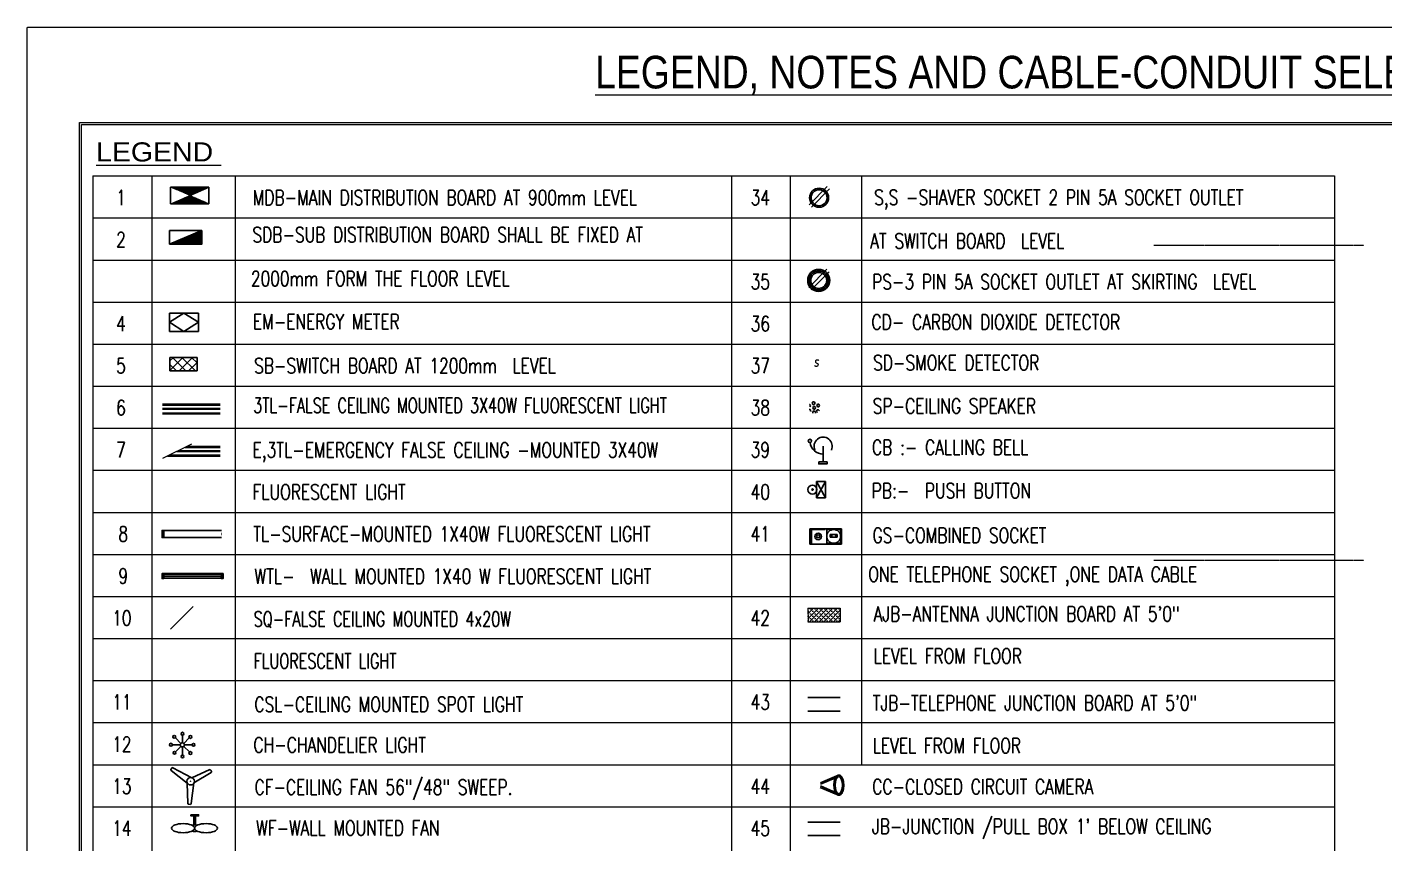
# Model space of a CAD drawing. Header units: inches. Extents: x -49881 to 95347, y -45374 to 27845.
# Drawn here: x -49881 to -34643, y 13836 to 23002 of the extents above; entities that cross this region are included whole.
import ezdxf

# ---------------------------------------------------------------- set-up
doc = ezdxf.new("R2010")
doc.units = ezdxf.units.IN
doc.header["$MEASUREMENT"] = 0
for name, pattern in [('ACAD_ISO04W100', [30.5, 24, -3, 0.5, -3]), ('CENTER', [2, 1.25, -0.25, 0.25, -0.25]), ('HIDDEN', [9.525, 6.35, -3.175])]:
    doc.linetypes.add(name, pattern=pattern)
for name, color, linetype, lineweight in [('E-3-Tube-Light', 106, 'Continuous', 9), ('E-BP-Bell-Push', 201, 'Continuous', 30), ('E-CB-Calling-Bell', 1, 'Continuous', 30), ('E-CF-Ceiling-Fan', 42, 'Continuous', 30), ('E-CH-Chandelier-Light', 6, 'Continuous', 30), ('E-Conduit-Power', 1, 'HIDDEN', 30), ('E-CSL-Ceiling-Sport-Light', 191, 'Continuous', 30), ('E-EM-Energy-Metrr', 1, 'Continuous', 30), ('E-EX-Exhaust-Fan', 132, 'Continuous', 30), ('E-GS-Combined-Socket', 6, 'Continuous', 30), ('E-JB-Junction-Box', 1, 'Continuous', 30), ('E-Legend', 7, 'Continuous', 30), ('E-LIGHT-2X2', 160, 'Continuous', 30), ('E-MDB', 1, 'Continuous', 30), ('E-PB-Socket-5A', 211, 'Continuous', 30), ('E-PS-Socket-5A', 5, 'Continuous', 30), ('E-SB-Switch-Board', 30, 'Continuous', 30), ('E-SD-Detector', 150, 'CENTER', 30), ('E-SD-Smoke-Detector', 180, 'Continuous', 30), ('E-Security-Camera', 6, 'Continuous', 30), ('E-Singal Tube-Light', 20, 'Continuous', 30), ('E-SP-Speaker', 20, 'Continuous', 30), ('E-SS-Saver-Socket-5a', 70, 'Continuous', 30), ('E-Sub-Distrubtion board', 80, 'Continuous', 30), ('E-WF-Wall-Bracket-Fan', 235, 'Continuous', 30), ('E-WTL-Wall-Tube-Light', 6, 'Continuous', 30), ('gride-Line', 253, 'CENTER', 5)]:
    doc.layers.add(name, color=color, linetype=linetype, lineweight=lineweight)
doc.layers.add('E-ES', color=3, linetype='Continuous')
doc.styles.add('ROMANS', font='txt.shx', dxfattribs={"width": 0.8})
doc.styles.add('SWIS-BLK', font='ARIALN.TTF')
doc.styles.add('TAVE1', font='ROMANS.shx', dxfattribs={"width": 0.75})
doc.styles.add('TIMES', font='ARIALN.TTF')

# ---------------------------------------------------------------- blocks, each defined once
blk = doc.blocks.new('*X132')
at = {"color": 0}
for p, q in [((10769, 16968.5), (10779.2, 16978.7)), ((10770.8, 16968.5), (10782.2, 16980)), ((10772.5, 16968.5), (10785.3, 16981.3)), ((10774.3, 16968.5), (10788.3, 16982.6)), ((10776.1, 16968.5), (10790.7, 16983.2)), ((10777.8, 16968.5), (10790.7, 16981.4)), ((10779.6, 16968.5), (10790.7, 16979.6)), ((10781.4, 16968.5), (10790.7, 16977.9)), ((10754.8, 16968.5), (10754.9, 16968.6)), ((10756.6, 16968.5), (10757.9, 16969.8)), ((10758.4, 16968.5), (10761, 16971.1)), ((10760.2, 16968.5), (10764, 16972.4)), ((10761.9, 16968.5), (10767, 16973.7)), ((10763.7, 16968.5), (10770.1, 16974.9)), ((10765.5, 16968.5), (10773.1, 16976.2)), ((10767.2, 16968.5), (10776.1, 16977.5)), ((10783.1, 16968.5), (10790.7, 16976.1)), ((10784.9, 16968.5), (10790.7, 16974.3)), ((10786.7, 16968.5), (10790.7, 16972.6)), ((10788.4, 16968.5), (10790.7, 16970.8)), ((10790.2, 16968.5), (10790.7, 16969))]:
    blk.add_line(p, q, dxfattribs=at)
blk = doc.blocks.new('SDB')
for p, q in [((0, -7.5), (17.93, 0)), ((0, -7.5), (0, 0)), ((0, 0), (17.93, 0)), ((17.93, 0), (17.93, -7.5)), ((0, -7.5), (17.93, -7.5))]:
    blk.add_line(p, q)
at = {"xscale": 0.5, "yscale": 0.5, "zscale": 0.5}
blk.add_blockref('*X132', (-5377.41, -8491.77), dxfattribs=at)
blk = doc.blocks.new('CF')
for p, q in [((-23.8, 14.2), (-22.8, 15.9)), ((-4.1, -2.1), (-23.5, 12.8)), ((1.4, 4.3), (-21.4, 16.2)), ((1.4, 4.3), (22.9, 14)), ((3.9, -1.9), (24.7, 10.4)), ((24.1, 13.5), (25, 11.7)), ((-4.1, -2.1), (-3.3, -26.6)), ((3.9, -1.9), (0.7, -26.8)), ((-0.4, -27.8), (-2.4, -27.7))]:
    blk.add_line(p, q)
for radius in [4.48, 0.0888]:
    blk.add_circle((0, 0), radius)
for centre, radius, start, end in [((-21.9, 15.4), 0.996, 57.1351, 147.1351), ((-23, 13.7), 0.996, 147.1351, 237.1351), ((23.2, 13), 0.996, 27.1351, 117.1351), ((24.1, 11.3), 1.03, 299.2548, 26.4357), ((-2.3, -26.7), 0.996, 177.1351, 267.1351), ((-0.3, -26.8), 0.996, 267.1351, 357.1351)]:
    blk.add_arc(centre, radius, start, end)
blk = doc.blocks.new('CH')
for p, q in [((-1.46, 0), (-6.92, 0)), ((-1.04, 1.04), (-4.83, 4.83)), ((0, 1.46), (0, 6.83)), ((1.04, 1.04), (4.83, 4.83)), ((1.46, 0), (6.83, 0)), ((-1.04, -1.04), (-4.83, -4.83)), ((0, -1.46), (0, -7.05)), ((1.04, -1.04), (4.92, -4.92))]:
    blk.add_line(p, q)
for centre, radius in [((-7.89, 0.11), 0.976), ((-5.6, 5.59), 0.976), ((0, 0), 1.46), ((0.08, 7.77), 0.976), ((5.55, 5.49), 0.976), ((7.74, 0.01), 0.976), ((-5.45, -5.46), 0.976), ((0.1, -8.02), 0.976), ((5.55, -5.66), 0.976)]:
    blk.add_circle(centre, radius)
blk = doc.blocks.new('TJB')
for p, q in [((-8.84, 3.46), (9.09, 3.46)), ((-8.84, -4.04), (9.09, -4.04))]:
    blk.add_line(p, q)
blk = doc.blocks.new('SW')
h = blk.add_hatch()
h.set_pattern_fill('ANSI37', color=256, scale=24, style=0)
h.set_pattern_definition([(45, (-59.5238, -1151.0284), (-2.12132, 2.12132), []), (135, (-59.5238, -1151.0284), (-2.12132, -2.12132), [])])
h.paths.add_polyline_path([(-24, -15.52), (-12, -15.52), (-12, -21.52), (-24, -21.52)])
for p, q in [((-24, -15.52), (-12, -15.52)), ((-24, -15.52), (-24, -21.52)), ((-12, -15.52), (-12, -21.52)), ((-24, -21.52), (-12, -21.52))]:
    blk.add_line(p, q)
blk = doc.blocks.new('A$C4DCB0E22')
at = {"layer": 'E-SB-Switch-Board', "xscale": 1.5, "yscale": 1.5, "zscale": 1.5, "rotation": 90.05046403147966}
blk.add_blockref('SW', (-23.29, 35.98), dxfattribs=at)
blk = doc.blocks.new('E-PB')
at = {"layer": 'E-PB-Socket-5A'}
for p, q in [((10.6, -13.2), (0.6, 4.8)), ((10.6, 4.8), (0.6, -13.2)), ((0.6, 4.8), (10.6, 4.8)), ((0.6, -13.2), (0.6, 4.8)), ((10.6, 4.8), (10.6, -13.2)), ((10.6, -13.2), (0.6, -13.2))]:
    blk.add_line(p, q, dxfattribs=at)
blk.add_circle((15.1, -4.3), 5, dxfattribs=at)
for start, end in [(89.8551, 269.8551), (269.8551, 89.8551)]:
    blk.add_arc((15, -4.4), 0.75, start, end, dxfattribs=at)
blk = doc.blocks.new('P')
h = blk.add_hatch()
h.set_pattern_fill('ANSI31', color=256, style=0)
h.set_pattern_definition([(45, (5262.17775, 6617.84506), (-0.0883883476, 0.0883883476), [])])
h.paths.add_polyline_path([(-3.05, -22.93), (9.68, -17.33), (-15.78, -17.33)])
h = blk.add_hatch()
h.set_pattern_fill('ANSI31', color=256, style=0)
h.set_pattern_definition([(315, (5262.17775, -6663.70471), (-0.0883883476, -0.0883883476), [])])
h.paths.add_polyline_path([(-3.05, -22.93), (9.68, -28.53), (-15.78, -28.53)])
for p, q in [((-15.78, -17.33), (9.68, -17.33)), ((-15.78, -28.53), (-15.78, -17.33)), ((-3.05, -22.93), (9.68, -17.33)), ((9.68, -17.33), (9.68, -28.53)), ((9.68, -28.53), (-15.78, -28.53))]:
    blk.add_line(p, q)
blk = doc.blocks.new('E-Metter')
at = {"layer": 'E-EM-Energy-Metrr'}
for p, q in [((643482.95, 19872.4), (643488.82, 19881.65)), ((643482.95, 19881.65), (643494.69, 19881.65)), ((643482.95, 19863.14), (643482.95, 19881.65)), ((643488.82, 19881.65), (643494.69, 19872.4)), ((643494.69, 19881.65), (643494.69, 19863.14)), ((643488.82, 19863.14), (643482.95, 19872.4)), ((643494.69, 19872.4), (643488.82, 19863.14)), ((643494.69, 19863.14), (643482.95, 19863.14))]:
    blk.add_line(p, q, dxfattribs=at)
blk = doc.blocks.new('E-cc')
at = {"ltscale": 2}
for p, q in [((73391, -237126), (73083, -237255)), ((73083, -237282), (73364, -237164)), ((73082, -237341), (73394, -237477)), ((73083, -237314), (73364, -237437))]:
    blk.add_line(p, q, dxfattribs=at)
at = {"ltscale": 2, "extrusion": (0, 0, -1)}
blk.add_arc((-73429, -237113), 2.56, 90, 90, dxfattribs=at)
blk.add_ellipse((73429, -237300), major_axis=(0, 165), ratio=0.401548, dxfattribs=at)
at = {"ltscale": 2}
blk.add_open_spline([(73429, -237110), (73432, -237110), (73435, -237110), (73442, -237112), (73445, -237112), (73451, -237115), (73454, -237116), (73460, -237119), (73462, -237121), (73468, -237126), (73471, -237129), (73477, -237135), (73480, -237139), (73485, -237146), (73488, -237150), (73493, -237159), (73495, -237163), (73499, -237172), (73501, -237177), (73504, -237187), (73506, -237192), (73510, -237206), (73512, -237214), (73516, -237233), (73517, -237242), (73519, -237262), (73520, -237272), (73521, -237297), (73521, -237313), (73519, -237343), (73517, -237358), (73513, -237382), (73511, -237391), (73506, -237408), (73504, -237416), (73499, -237428), (73496, -237434), (73491, -237444), (73488, -237449), (73483, -237457), (73481, -237461), (73476, -237467), (73473, -237470), (73468, -237475), (73465, -237477), (73460, -237481), (73457, -237482), (73452, -237485), (73449, -237486), (73444, -237488), (73442, -237489), (73436, -237490), (73433, -237490), (73426, -237490), (73423, -237490), (73417, -237489), (73414, -237488), (73409, -237486), (73406, -237485), (73401, -237482), (73398, -237480), (73392, -237476), (73389, -237473), (73383, -237467), (73381, -237464), (73376, -237457), (73373, -237454), (73369, -237446), (73367, -237442), (73363, -237434), (73361, -237430), (73356, -237418), (73353, -237410), (73349, -237394), (73347, -237386), (73343, -237364), (73341, -237350), (73338, -237322), (73338, -237308), (73338, -237279), (73339, -237265), (73342, -237238), (73345, -237224), (73350, -237203), (73352, -237194), (73357, -237180), (73359, -237174), (73364, -237162), (73367, -237157), (73373, -237146), (73377, -237141), (73384, -237132), (73388, -237128), (73395, -237123), (73397, -237121), (73403, -237117), (73406, -237116), (73411, -237113), (73414, -237113), (73419, -237111), (73422, -237111), (73427, -237110), (73428, -237110), (73429, -237110)], degree=3, knots=[0, 0, 0, 0, 0.069865, 0.069865, 0.147902, 0.147902, 0.22594, 0.22594, 0.303977, 0.303977, 0.411243, 0.411243, 0.518508, 0.518508, 0.625774, 0.625774, 0.73304, 0.73304, 0.840305, 0.840305, 0.947571, 0.947571, 1.120755, 1.120755, 1.293938, 1.293938, 1.467122, 1.467122, 1.731508, 1.731508, 1.995893, 1.995893, 2.175199, 2.175199, 2.33184, 2.33184, 2.461581, 2.461581, 2.586871, 2.586871, 2.684396, 2.684396, 2.78192, 2.78192, 2.85982, 2.85982, 2.937721, 2.937721, 3.002776, 3.002776, 3.067831, 3.067831, 3.139971, 3.139971, 3.212111, 3.212111, 3.284251, 3.284251, 3.356391, 3.356391, 3.428531, 3.428531, 3.529274, 3.529274, 3.630017, 3.630017, 3.730759, 3.730759, 3.831502, 3.831502, 3.932245, 3.932245, 4.095878, 4.095878, 4.259511, 4.259511, 4.504509, 4.504509, 4.749507, 4.749507, 4.994505, 4.994505, 5.239503, 5.239503, 5.409912, 5.409912, 5.547151, 5.547151, 5.68439, 5.68439, 5.821629, 5.821629, 5.958868, 5.958868, 6.039465, 6.039465, 6.120061, 6.120061, 6.17893, 6.17893, 6.253044, 6.253044, 6.283185, 6.283185, 6.283185, 6.283185], dxfattribs=at)
blk = doc.blocks.new('E-LIGHT-2X2')
blk.add_line((10, 10), (-10, -10))
blk = doc.blocks.new('A$C44BD6E3B')
for p, q in [((12, 272), (1212, 272)), ((12, 247), (1212, 247)), ((12, 184), (1212, 184)), ((12, 159), (1212, 159)), ((12, 88), (1212, 88)), ((12, 63), (1212, 63))]:
    blk.add_line(p, q)
blk = doc.blocks.new('A$C63F4429F')
at = {"ltscale": 2}
blk.add_line((612, 312), (12, 12), dxfattribs=at)
for p, q in [((114, 63), (1212, 63)), ((164, 88), (1212, 88)), ((306, 159), (1212, 159)), ((356, 184), (1212, 184)), ((483, 247), (1212, 247)), ((533, 272), (1212, 272))]:
    blk.add_line(p, q)
blk = doc.blocks.new('A$C63C712C3')
at = {"ltscale": 2}
for p, q in [((40, 42), (34, 42)), ((40, 16), (34, 16)), ((1231, 42), (1237, 42)), ((1231, 16), (1237, 16))]:
    blk.add_line(p, q, dxfattribs=at)
for points in [[(35, 103), (0, 103), (0, 0), (35, 0)], [(35, 103), (1235, 103), (1235, 90), (35, 90)], [(40, 48), (1231, 48), (1231, 10), (40, 10)], [(1235, 103), (1271, 103), (1271, 0), (1235, 0)]]:
    blk.add_lwpolyline(points, close=True, dxfattribs=at)
blk = doc.blocks.new('A$C30A66FE6')
at = {"ltscale": 2}
for p, q in [((40, 88), (34, 88)), ((40, 62), (34, 62)), ((35, 150), (1235, 150)), ((35, 0), (1235, 0)), ((1231, 88), (1237, 88)), ((1231, 62), (1237, 62))]:
    blk.add_line(p, q, dxfattribs=at)
blk.add_lwpolyline([(35, 150), (0, 150), (0, 0), (35, 0)], close=True, dxfattribs=at)
blk = doc.blocks.new('A$C5B1A0392')
for p, q in [((371, 130), (371, 279)), ((396, 130), (396, 279))]:
    blk.add_line(p, q)
at = {"ltscale": 2}
blk.add_lwpolyline([(322, 298), (448, 298), (448, 279), (322, 279)], close=True, dxfattribs=at)
for centre, start, end in [((382, -153), 80.1456, 99.8544), ((382, 304), 260.1456, 279.8544)]:
    blk.add_arc(centre, 283, start, end, dxfattribs=at)
at = {"extrusion": (0, 0, -1)}
blk.add_ellipse((191, 75), major_axis=(191, 0), ratio=0.395131, dxfattribs=at)
blk.add_ellipse((573, 75), major_axis=(-191, 0), ratio=0.395131)
blk = doc.blocks.new('A$C751E2045')
for p, q in [((0, 40), (299, 343)), ((41, 0), (339, 303))]:
    blk.add_line(p, q)
for radius in [158, 133]:
    blk.add_circle((166, 158), radius)
blk = doc.blocks.new('A$C46D62743')
for p, q in [((17, 65), (316, 368)), ((57, 25), (356, 328))]:
    blk.add_line(p, q)
for radius in [183, 158, 133]:
    blk.add_circle((183, 183), radius)
blk = doc.blocks.new('A$C3C353C25')
at = {"style": 'ROMANS', "oblique": 10, "width": 0.8}
blk.add_text('S', height=106, dxfattribs=at).set_placement((81, 90))
blk = doc.blocks.new('E-SPEAKER')
at = {"linetype": 'ACAD_ISO04W100'}
for p, q in [((-3.11, 2.44), (-2.52, 2.44)), ((-2.91, 5.79), (-2.66, 5.79)), ((-2.17, 4.94), (-2.66, 5.79)), ((-2.66, 4.08), (-2.17, 4.94)), ((-2.03, 1.58), (-2.52, 2.44)), ((-2.3, 1.11), (-2.03, 1.58)), ((-1.18, 6.64), (-0.69, 7.49)), ((-0.69, 5.79), (-1.18, 6.64)), ((-0.79, 3.52), (-0.29, 4.37)), ((-0.29, 2.66), (-0.79, 3.52)), ((-0.72, 0.02), (-0.67, 1)), ((-0.69, 7.49), (0.29, 7.49)), ((-0.69, 5.79), (0.29, 5.79)), ((-0.67, 1), (0.2, 1.45)), ((-0.29, 4.37), (0.69, 4.37)), ((-0.29, 2.66), (0.69, 2.66)), ((0.2, 1.45), (1.03, 0.92)), ((0.78, 6.64), (0.29, 7.49)), ((0.29, 5.79), (0.78, 6.64)), ((1.18, 3.52), (0.69, 4.37)), ((0.69, 2.66), (1.18, 3.52)), ((0.99, -0.03), (1.03, 0.92)), ((1.81, 1.16), (2.13, 2.09)), ((2.45, 0.42), (1.81, 1.16)), ((1.88, 5.05), (2.38, 5.9)), ((2.38, 4.2), (1.88, 5.05)), ((2.13, 2.09), (3.1, 2.28)), ((2.38, 5.9), (3.36, 5.9)), ((2.38, 4.2), (3.36, 4.2)), ((3.72, 1.55), (3.1, 2.28)), ((3.85, 5.05), (3.36, 5.9)), ((3.36, 4.2), (3.85, 5.05))]:
    blk.add_line(p, q, dxfattribs=at)
blk = doc.blocks.new('A$C473D73AC')
at = {"ltscale": 2}
blk.add_line((248, 293), (248, 29), dxfattribs=at)
blk.add_lwpolyline([(176, 31), (315, 31), (315, 0), (176, 0)], close=True, dxfattribs=at)
blk.add_circle((28, 382), 28.4, dxfattribs=at)
for centre, major_axis, start_param, end_param in [((248, 293), (-107, 107), 3.49246, 7.503114), ((248, 382), (-155, 155), 0.914931, 2.35673)]:
    blk.add_ellipse(centre, major_axis=major_axis, ratio=1, start_param=start_param, end_param=end_param)
blk = doc.blocks.new('E-GS')
for p, q in [((77534, -236641), (77838, -236641)), ((77534, -236787), (77534, -236641)), ((77681, -236647), (77550, -236647)), ((77550, -236647), (77550, -236779)), ((77829, -236647), (77697, -236647)), ((77697, -236647), (77697, -236779)), ((77730, -236720), (77730, -236695)), ((77730, -236695), (77796, -236695)), ((77796, -236720), (77730, -236720)), ((77796, -236695), (77796, -236720)), ((77829, -236779), (77829, -236647)), ((77838, -236641), (77838, -236787)), ((77838, -236787), (77534, -236787)), ((77697, -236779), (77829, -236779))]:
    blk.add_line(p, q)
for centre, major_axis, start_param, end_param in [((77615, -236713), (-22.3, 22.3), 0.785396, 7.068581), ((77615, -236713), (-10.6, 10.6), 0.785396, 7.068581), ((77763, -236713), (46.7, 46.7), 2.356192342378218, 8.639377649557805), ((77739, -236707), (4.94, 4.94), 2.35619234237066, 8.639377649550246), ((77788, -236707), (4.94, 4.94), 2.356192342362333, 8.63937764954192)]:
    blk.add_ellipse(centre, major_axis=major_axis, ratio=1, start_param=start_param, end_param=end_param)

msp = doc.modelspace()

# ---------------------------------------------------------------- hatches: boundary and pattern name
at = {"layer": 'E-JB-Junction-Box', "lineweight": 0}
h = msp.add_hatch(dxfattribs=at)
h.set_pattern_fill('SACNCR', color=256, scale=404.598863, style=0)
h.set_pattern_definition([(45, (47930.413, 139636.134), (-26.821369, 26.821369), []), (45, (47957.235, 139636.134), (-26.821369, 26.821369), [0, -37.931143])])
h.paths.add_polyline_path([(-41118.8, 16329.1), (-40756.1, 16329.1), (-40756.1, 16480.8), (-41118.8, 16480.8)])

# ---------------------------------------------------------------- linework, layer by layer
at = {"layer": 'E-CH-Chandelier-Light', "lineweight": 0}
for p, q in [((-49142, 20860.5), (-35209.8, 20860.5)), ((-49142, 20388.5), (-35209.8, 20388.5)), ((-49142, 19916.5), (-35209.8, 19916.5)), ((-49142, 19444.5), (-35209.8, 19444.5)), ((-49142, 18972.5), (-35209.8, 18972.5)), ((-49142, 18500.5), (-35209.8, 18500.5)), ((-49142, 18028.5), (-35209.8, 18028.5)), ((-49142, 17556.5), (-35209.8, 17556.5)), ((-49142, 17084.5), (-35209.8, 17084.5)), ((-49142, 16612.5), (-35209.8, 16612.5)), ((-49142, 16140.5), (-35209.8, 16140.5)), ((-49142, 15668.5), (-35209.8, 15668.5)), ((-49142, 15196.4), (-35209.8, 15196.4)), ((-49142, 14724.4), (-35209.8, 14724.4)), ((-49142, 14252.4), (-35209.8, 14252.4))]:
    msp.add_line(p, q, dxfattribs=at)
at = {"layer": 'E-Conduit-Power', "lineweight": 0, "ltscale": 0.25}
msp.add_line((-35209.8, 21332.5), (-35209.8, 3868.4), dxfattribs=at)
msp.add_lwpolyline([(-49881, 23002.5), (-23513.8, 23002.5), (-23513.8, 3321.9), (-49881, 3321.9)], close=True, dxfattribs=at)
at = {"layer": 'E-EM-Energy-Metrr', "lineweight": 0}
for p, q in [((-49142, 21332.5), (-49142, 3868.4)), ((-49142, 21332.5), (-35209.8, 21332.5)), ((-48481.4, 21332.5), (-48481.4, 3868.4)), ((-41976.5, 21332.5), (-41976.5, 3868.4)), ((-40516.4, 21332.5), (-40516.4, 14724.4))]:
    msp.add_line(p, q, dxfattribs=at)
at = {"layer": 'E-EX-Exhaust-Fan', "lineweight": 0}
for points in [[(-49294.1, 21930.8), (-24152.6, 21930.8), (-24152.6, 3580.4), (-49294.1, 3580.4)], [(-49271.7, 21908.5), (-24175, 21908.5), (-24175, 3602.8), (-49271.7, 3602.8)]]:
    msp.add_lwpolyline(points, close=True, dxfattribs=at)
at = {"layer": 'E-JB-Junction-Box', "lineweight": 0}
for p, q in [((-41118.8, 16480.8), (-40756.1, 16480.8)), ((-41118.8, 16480.8), (-41116.5, 16338.3)), ((-40756.1, 16480.8), (-40756.1, 16329.1)), ((-41118.8, 16329.1), (-40756.1, 16329.1))]:
    msp.add_line(p, q, dxfattribs=at)
at = {"layer": 'E-Sub-Distrubtion board', "lineweight": 0}
for p, q in [((-47546.9, 21332.5), (-47546.9, 3868.4)), ((-41315.8, 21332.5), (-41315.8, 3868.4))]:
    msp.add_line(p, q, dxfattribs=at)
at = {"layer": 'gride-Line', "lineweight": 0}
for p, q in [((-34877.8, 20552.6), (-37234.2, 20552.6)), ((-34877.8, 17016.8), (-37234.2, 17016.8))]:
    msp.add_line(p, q, dxfattribs=at)

# ---------------------------------------------------------------- block references
at = {"layer": 'E-3-Tube-Light', "lineweight": 0, "xscale": 0.5393090558063705, "yscale": 0.539309055954218, "zscale": 0.539309056}
for name, p in [('A$C44BD6E3B', (-48367.2, 18627.2)), ('A$C63F4429F', (-48367.2, 18152.8))]:
    msp.add_blockref(name, p, dxfattribs=at)
at = {"layer": 'E-BP-Bell-Push', "lineweight": 0, "xscale": 10.11497158556509, "yscale": 10.11497158580809, "zscale": 10.11497158575977, "rotation": 180.5326907567889}
msp.add_blockref('E-PB', (-40914.3, 17769.2), dxfattribs=at)
at = {"layer": 'E-CB-Calling-Bell', "lineweight": 0, "xscale": 0.6741363197949249, "yscale": 0.6741363199427723, "zscale": 0.67413632}
msp.add_blockref('A$C473D73AC', (-41114.8, 18101), dxfattribs=at)
at = {"layer": 'E-CF-Ceiling-Fan', "lineweight": 0, "xscale": 9.32195781351882, "yscale": 9.32195781351882, "zscale": 9.321957813436205}
msp.add_blockref('CF', (-48046, 14538.1), dxfattribs=at)
at = {"layer": 'E-CH-Chandelier-Light', "lineweight": 0, "xscale": 16.18395453738165, "yscale": 16.1839545372338, "zscale": 16.18395453721563}
msp.add_blockref('CH', (-48139.1, 14946.5), dxfattribs=at)
at = {"layer": 'E-EM-Energy-Metrr', "lineweight": 0, "xscale": 17.56071455867612, "yscale": 17.56071455867612, "zscale": 17.56071455861071, "rotation": 90}
msp.add_blockref('E-Metter', (300851.8, -11280433.6), dxfattribs=at)
at = {"layer": 'E-GS-Combined-Socket', "lineweight": 0, "xscale": 1.170714304079302, "yscale": 1.170714303783607, "zscale": 1.17071430390738}
msp.add_blockref('E-GS', (-131867.7, 294409.9), dxfattribs=at)
at = {"layer": 'E-JB-Junction-Box', "lineweight": 0, "xscale": 20.22994317161618, "yscale": 20.22994317161618, "zscale": 20.22994317151954}
for p in [(-40939.9, 15407.1), (-40939.9, 14010.2)]:
    msp.add_blockref('TJB', p, dxfattribs=at)
at = {"layer": 'E-LIGHT-2X2', "lineweight": 0, "xscale": 12.63640483437572, "yscale": 12.63640483481926, "zscale": 5.554458109169165}
msp.add_blockref('E-LIGHT-2X2', (-48145.3, 16373), dxfattribs=at)
at = {"layer": 'E-MDB', "lineweight": 0, "xscale": 16.85828597634681, "yscale": 16.85828597634681, "zscale": 16.85828597626628}
msp.add_blockref('P', (-48005.3, 21500.1), dxfattribs=at)
at = {"layer": 'E-PS-Socket-5A', "lineweight": 0, "xscale": 0.6741363197949249, "yscale": 0.6741363199427723, "zscale": 0.67413632}
msp.add_blockref('A$C46D62743', (-41120.6, 20036.7), dxfattribs=at)
at = {"layer": 'E-SB-Switch-Board', "lineweight": 0, "xscale": 16.85828597634681, "yscale": 16.85828597634681, "zscale": 16.85828597626628, "rotation": 270}
msp.add_blockref('A$C4DCB0E22', (-48278.2, 19296.3), dxfattribs=at)
at = {"layer": 'E-SD-Smoke-Detector', "lineweight": 0, "xscale": 0.6741363197949249, "yscale": 0.6741363199427723, "zscale": 0.67413632}
msp.add_blockref('A$C3C353C25', (-41104.4, 19134.1), dxfattribs=at)
at = {"layer": 'E-Security-Camera', "lineweight": 0, "xscale": 0.5994057237217203, "yscale": 0.5994057235738728, "zscale": 0.5994057236005791}
msp.add_blockref('E-cc', (-84785.3, 156733.3), dxfattribs=at)
at = {"layer": 'E-Singal Tube-Light', "lineweight": 0, "ltscale": 20, "xscale": 0.5393090558063705, "yscale": 0.539309055954218, "zscale": 0.539309056}
msp.add_blockref('A$C30A66FE6', (-48367.2, 17273.3), dxfattribs=at)
at = {"layer": 'E-SP-Speaker', "lineweight": 0, "xscale": 16.85828597634681, "yscale": 16.85828597634681, "zscale": 16.85828597626628}
msp.add_blockref('E-SPEAKER', (-41051.4, 18670.2), dxfattribs=at)
at = {"layer": 'E-SS-Saver-Socket-5a', "lineweight": 0, "xscale": 0.6741363197949249, "yscale": 0.6741363199427723, "zscale": 0.67413632}
msp.add_blockref('A$C751E2045', (-41104.8, 20981.6), dxfattribs=at)
at = {"layer": 'E-Sub-Distrubtion board', "lineweight": 0, "xscale": 20.22994317161618, "yscale": 20.22994317161618, "zscale": 20.22994317151954}
msp.add_blockref('SDB', (-48284.3, 20718.9), dxfattribs=at)
at = {"layer": 'E-WF-Wall-Bracket-Fan', "lineweight": 0, "xscale": 0.6741363197949249, "yscale": 0.6741363199427723, "zscale": 0.67413632}
msp.add_blockref('A$C5B1A0392', (-48259.4, 13961), dxfattribs=at)
at = {"layer": 'E-WTL-Wall-Tube-Light', "lineweight": 0, "xscale": 0.5393090558063705, "yscale": 0.539309055954218, "zscale": 0.539309056}
msp.add_blockref('A$C63C712C3', (-48367.2, 16812.8), dxfattribs=at)

# ---------------------------------------------------------------- texts
at = {"layer": 'E-3-Tube-Light', "lineweight": 0, "style": 'TAVE1'}
for s, width, p in [('3TL-FALSE CEILING MOUNTED 3X40W FLUORESCENT LIGHT', 0.7, (-47343.1, 18671.8)), ('E,3TL-EMERGENCY FALSE CEILING -MOUNTED 3X40W ', 0.75, (-47349.8, 18172.5)), ('FLUORESCENT LIGHT', 0.75, (-47349.8, 17700.5))]:
    msp.add_text(s, height=168.583, dxfattribs=dict(at, width=width)).set_placement(p)
at = {"layer": 'E-BP-Bell-Push', "lineweight": 0, "style": 'TAVE1', "width": 0.75}
msp.add_text('PB:-  PUSH BUTTON', height=168.583, dxfattribs=at).set_placement((-40402.2, 17714.8))
at = {"layer": 'E-CB-Calling-Bell', "lineweight": 0, "style": 'TAVE1', "width": 0.75}
msp.add_text('CB :- CALLING BELL', height=168.583, dxfattribs=at).set_placement((-40399.5, 18202))
at = {"layer": 'E-CF-Ceiling-Fan', "lineweight": 0, "style": 'TAVE1', "width": 0.75}
msp.add_text('CF-CEILING FAN 56"/48" SWEEP.', height=168.583, dxfattribs=at).set_placement((-47328.3, 14387.5))
at = {"layer": 'E-CH-Chandelier-Light', "lineweight": 0, "style": 'TAVE1', "width": 0.75}
msp.add_text('CH-CHANDELIER LIGHT ', height=168.583, dxfattribs=at).set_placement((-47340.1, 14862.2))
at = {"layer": 'E-CSL-Ceiling-Sport-Light', "lineweight": 0, "style": 'TAVE1', "width": 0.75}
msp.add_text('CSL-CEILING MOUNTED SPOT LIGHT', height=168.583, dxfattribs=at).set_placement((-47330.4, 15316))
at = {"layer": 'E-EM-Energy-Metrr', "lineweight": 0, "style": 'TAVE1', "width": 0.75}
msp.add_text('EM-ENERGY METER', height=168.583, dxfattribs=at).set_placement((-47346.4, 19613.1))
at = {"layer": 'E-ES', "lineweight": 0, "style": 'SWIS-BLK'}
msp.add_text('%%ULEGEND, NOTES AND CABLE-CONDUIT SELECTION, EDWG-09', height=365.76, dxfattribs=at).set_placement((-43506.1, 22314.9))
at = {"layer": 'E-GS-Combined-Socket', "lineweight": 0, "style": 'TAVE1', "width": 0.75}
for s, p in [('GS-COMBINED SOCKET ', (-40392.2, 17214)), (' ONE TELEPHONE SOCKET ,ONE DATA CABLE ', (-40526.7, 16777.5))]:
    msp.add_text(s, height=168.583, dxfattribs=at).set_placement(p)
at = {"layer": 'E-JB-Junction-Box', "lineweight": 0, "style": 'TAVE1', "width": 0.75}
for s, p in [('AJB-ANTENNA JUNCTION BOARD AT 5\'0" ', (-40380.5, 16332.7)), ('LEVEL FROM FLOOR ', (-40380.5, 15860.7)), ('TJB-TELEPHONE JUNCTION BOARD AT 5\'0" ', (-40390.2, 15333)), ('LEVEL FROM FLOOR', (-40390.2, 14854.6))]:
    msp.add_text(s, height=168.583, dxfattribs=at).set_placement(p)
at = {"layer": 'E-Legend', "lineweight": 0, "style": 'TIMES', "width": 1.3}
msp.add_text('%%ULEGEND ', height=214.58, dxfattribs=at).set_placement((-49107.5, 21494.7))
at = {"layer": 'E-LIGHT-2X2', "lineweight": 0, "style": 'TAVE1', "width": 0.7}
for s, p in [('SQ-FALSE CEILING MOUNTED 4x20W ', (-47338, 16274.7)), ('FLUORESCENT LIGHT', (-47338, 15802.7))]:
    msp.add_text(s, height=168.583, dxfattribs=at).set_placement(p)
at = {"layer": 'E-MDB', "lineweight": 0, "style": 'TAVE1', "width": 0.75}
for s, height, p in [('1', 168.6, (-48882.2, 21006)), ('MDB-MAIN DISTRIBUTION BOARD AT 900mm LEVEL', 168.583, (-47348.4, 21006)), ('34', 168.58, (-41760.8, 21006)), ('2', 168.6, (-48882.2, 20534)), ('35', 168.58, (-41760.8, 20062)), ('4', 168.6, (-48882.2, 19590)), ('36', 168.58, (-41760.8, 19590)), ('5', 168.6, (-48882.2, 19118)), ('37', 168.58, (-41760.8, 19118)), ('6', 168.6, (-48882.2, 18646)), ('38', 168.58, (-41760.8, 18646)), ('7', 168.6, (-48882.2, 18174)), ('39', 168.58, (-41760.8, 18174)), ('40', 168.58, (-41760.8, 17702)), ('8', 168.6, (-48856.8, 17230)), ('41', 168.58, (-41760.8, 17230)), ('9', 168.6, (-48856.8, 16757.9)), ('10', 168.58, (-48926.3, 16285.9)), ('42', 168.58, (-41760.8, 16285.9)), ('11', 168.58, (-48926.3, 15341.9)), ('43', 168.58, (-41760.8, 15341.9)), ('12', 168.58, (-48926.3, 14869.9)), ('13', 168.58, (-48926.3, 14397.9)), ('44', 168.58, (-41760.8, 14397.9)), ('14', 168.58, (-48926.3, 13925.9)), ('45', 168.58, (-41760.8, 13925.9)), ("JB-JUNCTION /PULL BOX 1' BELOW CEILING", 168.583, (-40398.8, 13947))]:
    msp.add_text(s, height=height, dxfattribs=at).set_placement(p)
at = {"layer": 'E-PS-Socket-5A', "lineweight": 0, "style": 'TAVE1', "width": 0.75}
msp.add_text('PS-3 PIN 5A SOCKET OUTLET AT SKIRTING  LEVEL', height=168.583, dxfattribs=at).set_placement((-40397.5, 20060))
at = {"layer": 'E-SB-Switch-Board', "lineweight": 0, "style": 'TAVE1', "width": 0.75}
msp.add_text('SB-SWITCH BOARD AT 1200mm  LEVEL', height=168.583, dxfattribs=at).set_placement((-47333.2, 19117.5))
at = {"layer": 'E-SD-Detector', "lineweight": 0, "style": 'TAVE1', "width": 0.75}
msp.add_text('CD- CARBON DIOXIDE DETECTOR', height=168.583, dxfattribs=at).set_placement((-40404.2, 19607.9))
at = {"layer": 'E-SD-Smoke-Detector', "lineweight": 0, "style": 'TAVE1', "width": 0.75}
msp.add_text('SD-SMOKE DETECTOR', height=168.583, dxfattribs=at).set_placement((-40385.9, 19151.1))
at = {"layer": 'E-Security-Camera', "lineweight": 0, "style": 'TAVE1', "width": 0.75}
msp.add_text('CC-CLOSED CIRCUIT CAMERA', height=168.583, dxfattribs=at).set_placement((-40396.1, 14393))
at = {"layer": 'E-Singal Tube-Light', "lineweight": 0, "ltscale": 20, "style": 'TAVE1', "width": 0.75}
msp.add_text('TL-SURFACE-MOUNTED 1X40W FLUORESCENT LIGHT', height=168.583, dxfattribs=at).set_placement((-47343.5, 17228.2))
at = {"layer": 'E-SP-Speaker', "lineweight": 0, "style": 'TAVE1', "width": 0.75}
msp.add_text('SP-CEILING SPEAKER', height=168.583, dxfattribs=at).set_placement((-40390.3, 18666.1))
at = {"layer": 'E-SS-Saver-Socket-5a', "lineweight": 0, "style": 'TAVE1', "width": 0.75}
for s, p in [('S,S -SHAVER SOCKET 2 PIN 5A SOCKET OUTLET ', (-40375.1, 21007.5)), (' AT SWITCH BOARD  LEVEL', (-40504.7, 20518.9))]:
    msp.add_text(s, height=168.583, dxfattribs=at).set_placement(p)
at = {"layer": 'E-Sub-Distrubtion board', "lineweight": 0, "style": 'TAVE1', "width": 0.75}
for s, p in [('SDB-SUB DISTRIBUTION BOARD SHALL BE FIXED AT', (-47352, 20588.3)), (' 2000mm FORM THE FLOOR LEVEL ', (-47456.3, 20095.7))]:
    msp.add_text(s, height=168.583, dxfattribs=at).set_placement(p)
at = {"layer": 'E-WF-Wall-Bracket-Fan', "lineweight": 0, "style": 'TAVE1', "width": 0.75}
msp.add_text('WF-WALL MOUNTED FAN', height=168.583, dxfattribs=at).set_placement((-47310.2, 13927.9))
at = {"layer": 'E-WTL-Wall-Tube-Light', "lineweight": 0, "style": 'TAVE1', "width": 0.75}
msp.add_text('WTL-  WALL MOUNTED 1X40 W FLUORESCENT LIGHT', height=168.583, dxfattribs=at).set_placement((-47328.8, 16754.1))

doc.saveas('drawing.dxf')
